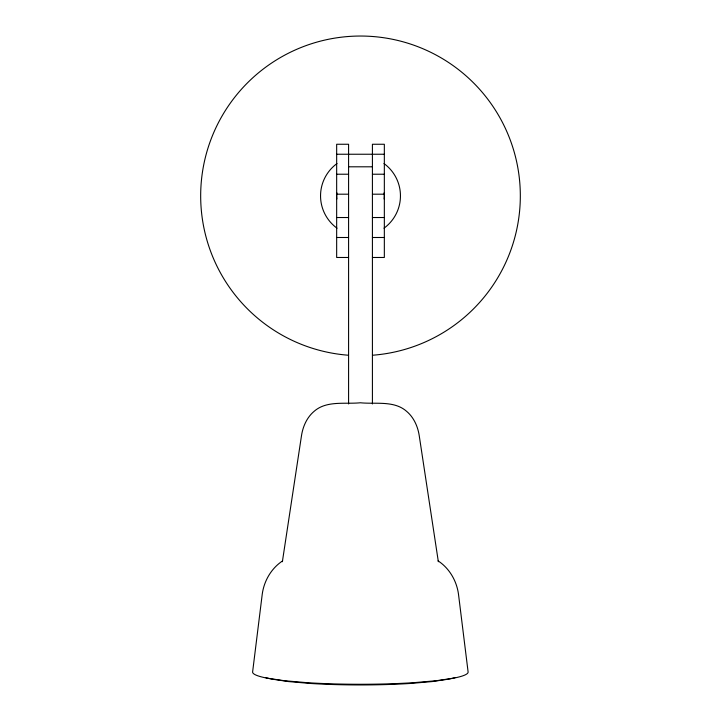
<?xml version="1.0" encoding="UTF-8"?>
<svg xmlns="http://www.w3.org/2000/svg" width="721" height="721" viewBox="0 0 721 721"><rect width="100%" height="100%" fill="white"/><g stroke="black" fill="none" stroke-linecap="round" stroke-linejoin="round"><path stroke-width="1.08" d="M282.371 561.731L301.495 435.682C302.892 426.49 306.921 417.342 314.176 411.285C326.631 400.326 345.197 404.31 360.365 402.778C375.524 404.31 394.099 400.326 406.545 411.285C413.8 417.342 417.829 426.49 419.234 435.682L438.35 561.731M282.632 560.875C271.321 568.328 264.057 580.838 262.246 594.167L252.602 672.035A105.365 12.113 0 0 0 267.031 678.155L284.164 680.687L306.479 682.634A108.871 12.509 0 0 0 414.242 682.634L436.556 680.687L453.68 678.155A105.365 12.113 0 0 0 468.118 672.035L458.484 594.167C456.663 580.838 449.399 568.328 438.098 560.875M336.662 154.24L384.338 154.24M348.585 166.803L372.415 166.803M336.662 174.221L348.585 174.221M372.415 174.221L384.338 174.221M336.662 194.192L348.585 194.192M372.415 194.192L384.338 194.192M336.662 217.526L348.585 217.526M372.415 217.526L384.338 217.526M336.662 237.497L348.585 237.497M372.415 237.497L384.338 237.497M348.585 257.478L336.662 257.478L336.662 144.254L348.585 144.254L348.585 403.958M372.415 257.478L384.338 257.478L384.338 144.254L372.415 144.254L372.415 403.958M455.266 677.542A99.39 11.428 0 0 1 448.399 679.182L432.24 681.57L411.186 683.4A102.697 11.806 0 0 1 309.543 683.4L288.481 681.57L272.331 679.182A99.39 11.428 0 0 1 265.454 677.542M384.131 192.759A23.838 23.838 0 0 1 384.131 198.978M336.869 198.978A23.838 23.838 0 0 1 336.869 192.759M383.978 163.541A39.952 39.952 0 0 1 383.978 228.196M337.022 228.196A39.952 39.952 0 0 1 337.022 163.541M348.396 355.228A159.819 159.819 0 0 1 224.15 112.485A159.819 159.819 0 0 1 496.85 112.485A159.819 159.819 0 0 1 372.604 355.228"/></g></svg>
